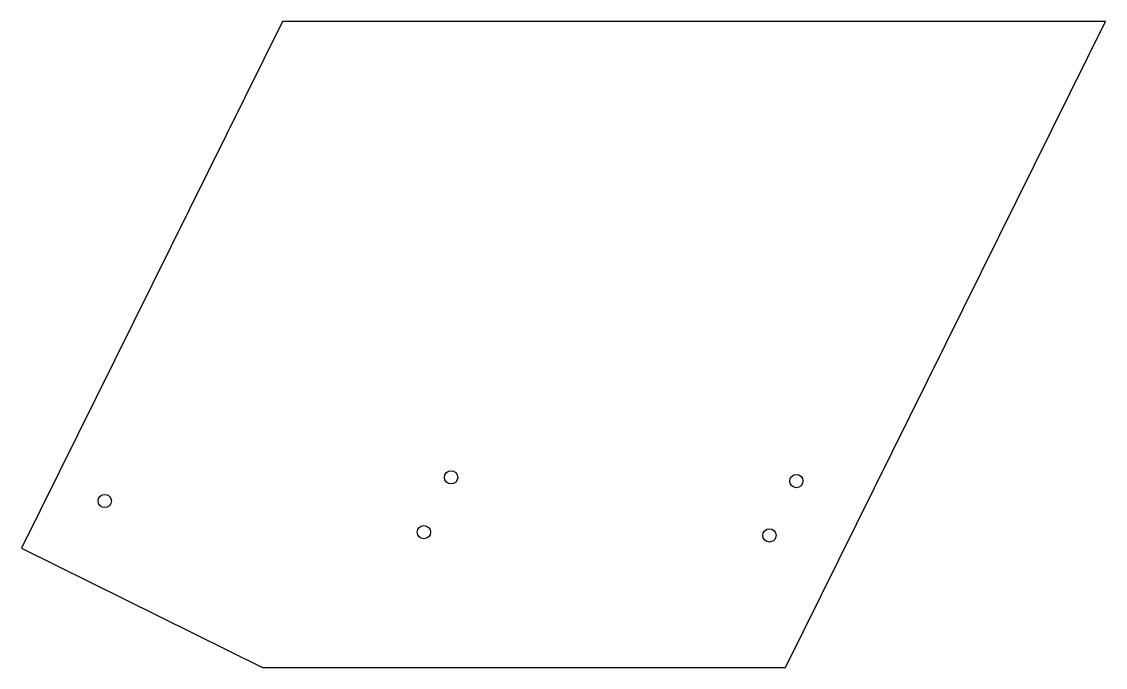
# Model space of a CAD drawing. Header units: metres. Extents: x 2461231 to 2463356, y -391763 to -390496.
import ezdxf

# ---------------------------------------------------------------- set-up
doc = ezdxf.new("R2010")
doc.units = ezdxf.units.M

msp = doc.modelspace()

# ---------------------------------------------------------------- linework, layer by layer
for p, q in [((2461742, -390496.3), (2461230.6, -391528.9)), ((2463355.7, -390496.3), (2461742, -390496.3)), ((2462728.4, -391762.9), (2463355.7, -390496.3)), ((2461230.6, -391528.9), (2461703, -391762.9)), ((2461703, -391762.9), (2462728.4, -391762.9))]:
    msp.add_line(p, q)
for centre in [(2462072.7, -391390.2), (2462749.8, -391397.5), (2461393.5, -391436.6), (2462019.4, -391497.8), (2462696.9, -391504.1)]:
    msp.add_circle(centre, 13)

doc.saveas('drawing.dxf')
